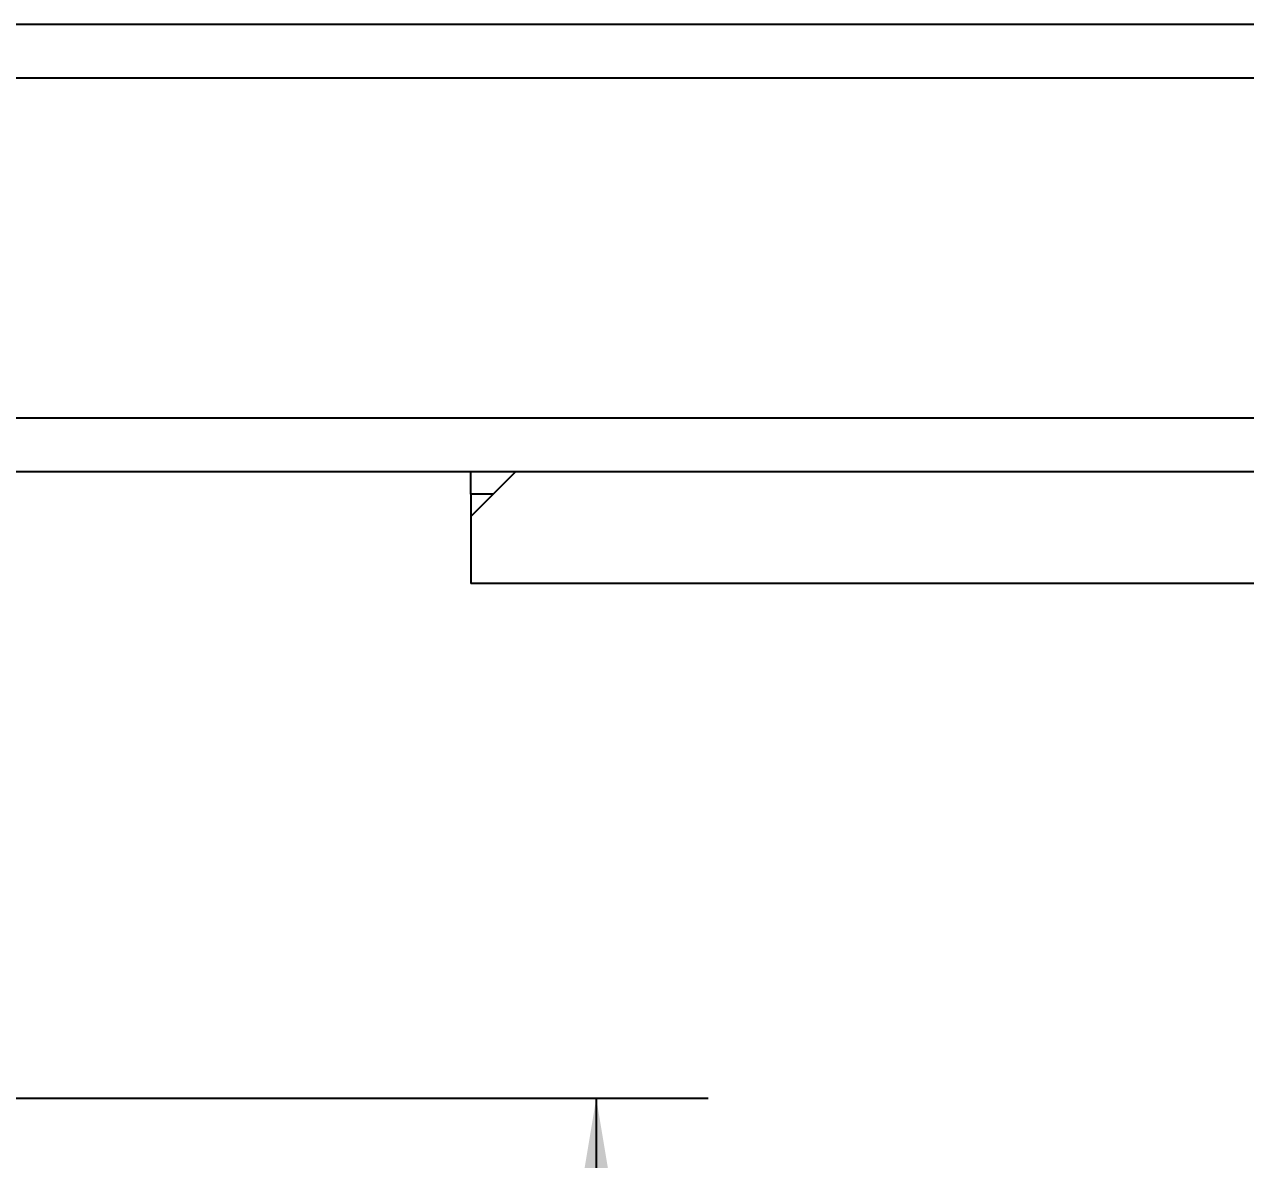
# Model space of a CAD drawing. Header units: millimetres. Extents: x 1 to 7426, y 0 to 5250.
# Drawn here: x 2367.3 to 2640.4, y 3540.3 to 3794 of the extents above; entities that cross this region are included whole.
import ezdxf

# ---------------------------------------------------------------- set-up
doc = ezdxf.new("R2010")
doc.units = ezdxf.units.MM
doc.header["$LTSCALE"] = 25
doc.layers.add('标注层', color=137, linetype='Continuous', lineweight=25)
doc.styles.add('SLDTEXTSTYLE2', font='TXT', dxfattribs={"width": 0.7})
doc.dimstyles.new('SLDDIMSTYLE0', dxfattribs={"dimtxt": 80, "dimasz": 75, "dimexe": 0, "dimexo": 0.0625, "dimgap": 20, "dimtad": 2, "dimrnd": 1e-09, "dimzin": 12, "dimdsep": 46, "dimtxsty": 'SLDTEXTSTYLE2', "dimsah": 1, "dimcen": 0.09, "dimadec": 0, "dimazin": 3, "dimtfac": 1, "dimtofl": 0, "dimtmove": 0, "dimatfit": 3, "dimfxl": 0, "dimfrac": 2, "dimtolj": 1, "dimtzin": 12, "dimarcsym": 0})

# ---------------------------------------------------------------- blocks, each defined once
blk = doc.blocks.new('_D_4')
at = {"layer": '标注层'}
for p, q in [((2046.27, 3554.04), (2520.15, 3554.04)), ((2495.15, 3554.04), (2495.15, 3138.04)), ((2048.27, 3138.04), (2520.15, 3138.04))]:
    blk.add_line(p, q, dxfattribs=at)
for points in [[(2495.15, 3554.04), (2482.65, 3479.04), (2507.65, 3479.04)], [(2495.15, 3138.04), (2507.65, 3213.04), (2482.65, 3213.04)]]:
    blk.add_solid(points, dxfattribs=at)
at = {"layer": '标注层', "insert": (2392.02, 3285), "char_height": 80, "attachment_point": 1, "rotation": 90, "style": 'SLDTEXTSTYLE2'}
blk.add_mtext('416', dxfattribs=at)

msp = doc.modelspace()

# ---------------------------------------------------------------- linework, layer by layer
at = {"color": 7, "linetype": 'Continuous', "lineweight": 25}
for p, q in [((2974.02, 3794.044), (2021.272, 3794.044)), ((2974.02, 3694.044), (2021.272, 3694.044)), ((2467.073, 3689.044), (2467.073, 3694.044)), ((2477.073, 3694.044), (2467.073, 3684.044)), ((2467.073, 3689.044), (2467.073, 3684.044)), ((2472.073, 3689.044), (2467.073, 3689.044)), ((2467.073, 3684.044), (2467.073, 3669.044)), ((2967.073, 3669.044), (2467.073, 3669.044))]:
    msp.add_line(p, q, dxfattribs=at)
at = {"color": 8, "linetype": 'Continuous', "lineweight": 25}
for p, q in [((2978.401, 3782.044), (2021.272, 3782.044)), ((2978.401, 3706.044), (2021.272, 3706.044))]:
    msp.add_line(p, q, dxfattribs=at)

# ---------------------------------------------------------------- dimensions: what is measured, and where the dimension line sits
at = {"layer": '标注层'}
dim = msp.add_linear_dim(base=(2495.145, 3138.044), p1=(2021.272, 3554.044), p2=(2023.272, 3138.044), angle=90, dimstyle='SLDDIMSTYLE0', dxfattribs=at)
dim.commit()
dim.dimension.update_dxf_attribs({"geometry": '_D_4', "text_midpoint": (2495.145, 3337.615), "dimtype": 160})

doc.saveas('drawing.dxf')
